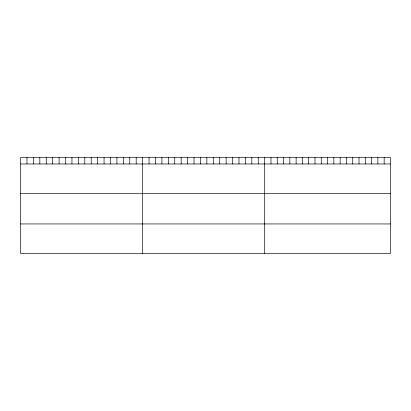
<?xml version="1.0" encoding="UTF-8"?>
<svg xmlns="http://www.w3.org/2000/svg" width="411" height="411" viewBox="0 0 411 411"><rect width="100%" height="100%" fill="white"/><g stroke="black" fill="none" stroke-linecap="round" stroke-linejoin="round"><path stroke-width="0.62" d="M390.45 163.968L390.45 253.479L20.55 253.479L20.55 157.521L390.45 157.521L390.45 163.968L20.55 163.968M20.55 193.509L390.45 193.509M20.55 223.944L390.45 223.944M384.162 157.521L384.162 163.968M377.873 157.521L377.873 163.968M371.585 157.521L371.585 163.968M365.297 157.521L365.297 163.968M359.009 157.521L359.009 163.968M352.72 157.521L352.72 163.968M346.432 157.521L346.432 163.968M340.144 157.521L340.144 163.968M333.855 157.521L333.855 163.968M327.567 157.521L327.567 163.968M321.279 157.521L321.279 163.968M314.99 157.521L314.99 163.968M308.702 157.521L308.702 163.968M302.414 157.521L302.414 163.968M296.125 157.521L296.125 163.968M289.837 157.521L289.837 163.968M283.549 157.521L283.549 163.968M277.261 157.521L277.261 163.968M270.972 157.521L270.972 163.968M264.684 157.521L264.684 253.479M258.257 157.521L258.257 163.968M251.835 157.521L251.835 163.968M245.408 157.521L245.408 163.968M238.986 157.521L238.986 163.968M232.559 157.521L232.559 163.968M226.137 157.521L226.137 163.968M219.71 157.521L219.71 163.968M213.288 157.521L213.288 163.968M206.861 157.521L206.861 163.968M200.44 157.521L200.44 163.968M194.013 157.521L194.013 163.968M187.591 157.521L187.591 163.968M181.164 157.521L181.164 163.968M174.742 157.521L174.742 163.968M168.315 157.521L168.315 163.968M161.893 157.521L161.893 163.968M155.466 157.521L155.466 163.968M149.044 157.521L149.044 163.968M142.617 157.521L142.617 253.479M136.19 157.521L136.19 163.968M129.768 157.521L129.768 163.968M123.341 157.521L123.341 163.968M116.919 157.521L116.919 163.968M110.492 157.521L110.492 163.968M104.07 157.521L104.07 163.968M97.643 157.521L97.643 163.968M91.221 157.521L91.221 163.968M84.794 157.521L84.794 163.968M78.373 157.521L78.373 163.968M71.946 157.521L71.946 163.968M65.524 157.521L65.524 163.968M59.097 157.521L59.097 163.968M52.675 157.521L52.675 163.968M46.248 157.521L46.248 163.968M39.826 157.521L39.826 163.968M33.399 157.521L33.399 163.968M26.977 157.521L26.977 163.968"/></g></svg>
